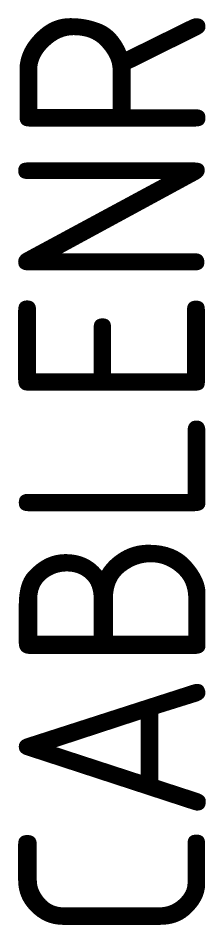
# Model space of a CAD drawing. Extents: x -4.5 to 0, y 2.4 to 24.3.
import ezdxf

# ---------------------------------------------------------------- set-up
doc = ezdxf.new("R2010")
doc.units = 0
doc.header["$LTSCALE"] = 0.2
doc.layers.get('0').update_dxf_attribs({"linetype": 'CONTINUOUS'})
doc.styles.get("Standard").update_dxf_attribs({"font": 'ISO'})

msp = doc.modelspace()

# ---------------------------------------------------------------- texts
at = {"color": 0, "linetype": 'CONTINUOUS'}
msp.add_attdef('CABLENR', (0, 2), '   ', height=4.5, rotation=90, dxfattribs=at)

doc.saveas('drawing.dxf')
